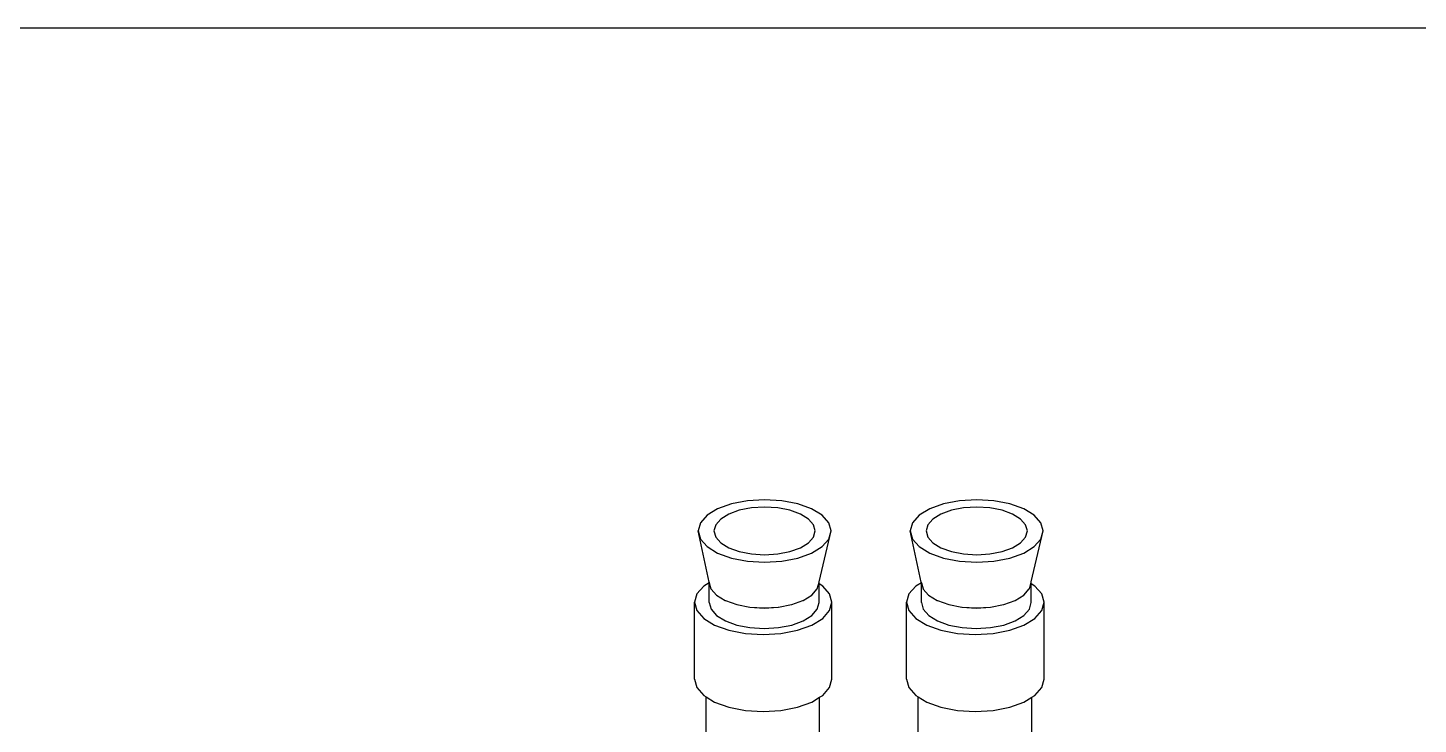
# Model space of a CAD drawing. Extents: x 2733443 to 3206532, y -1516114 to -1264405.
# Drawn here: x 2991496.8 to 2991816.3, y -1501123.6 to -1500963.6 of the extents above; entities that cross this region are included whole.
import ezdxf

# ---------------------------------------------------------------- set-up
doc = ezdxf.new("R2010")
doc.units = 0
doc.header["$MEASUREMENT"] = 0
doc.linetypes.add('1', pattern=[0, 0, 0])
doc.layers.get('0').update_dxf_attribs({"color": 250, "linetype": '1'})
doc.layers.add('furniture', color=33, linetype='Continuous')

# ---------------------------------------------------------------- blocks, each defined once
blk = doc.blocks.new('EQUIPMENT')
at = {"layer": 'furniture'}
for p, q in [((-40415.93263128353, 1199.831205340568), (-39435.93263128353, 1199.831205340568)), ((-39934.69867917709, 1090.424990965985), (-39937.86409219541, 1089.281975983642)), ((-39931.01247764379, 1091.143520222045), (-39934.69867917709, 1090.424990965985)), ((-39927.05669613834, 1091.388597170357), (-39931.01247764379, 1091.143520222045)), ((-39927.05669613834, 1089.674769200385), (-39930.06988859177, 1089.488089523744)), ((-39923.1009146329, 1091.143520222045), (-39927.05669613834, 1091.388597170357)), ((-39924.04350368492, 1089.488089523744), (-39927.05669613834, 1089.674769200385)), ((-39919.4147130996, 1090.424990965985), (-39923.1009146329, 1091.143520222045)), ((-39916.24930008128, 1089.281975983642), (-39919.4147130996, 1090.424990965985)), ((-39885.9505373612, 1090.424990965985), (-39889.11595037905, 1089.281975983642)), ((-39882.2643358279, 1091.143520222045), (-39885.9505373612, 1090.424990965985)), ((-39878.30855432199, 1091.388597170357), (-39882.2643358279, 1091.143520222045)), ((-39878.30855432199, 1089.674769200385), (-39881.32174677541, 1089.488089523744)), ((-39874.35277281608, 1091.143520222045), (-39878.30855432199, 1091.388597170357)), ((-39875.29536186857, 1089.488089523744), (-39878.30855432199, 1089.674769200385)), ((-39870.66657128278, 1090.424990965985), (-39874.35277281608, 1091.143520222045)), ((-39867.50115826493, 1089.281975983642), (-39870.66657128278, 1090.424990965985)), ((-39940.29299903242, 1087.792369857896), (-39941.81987370085, 1086.057686783373)), ((-39937.86409219541, 1089.281975983642), (-39940.29299903242, 1087.792369857896)), ((-39937.13903459348, 1086.935455872677), (-39938.30208346806, 1085.614115464501)), ((-39935.28889101464, 1088.070116604678), (-39937.13903459348, 1086.935455872677)), ((-39932.87773695961, 1088.940772406291), (-39935.28889101464, 1088.070116604678)), ((-39930.06988859177, 1089.488089523744), (-39932.87773695961, 1088.940772406291)), ((-39921.23565531755, 1088.940772406291), (-39924.04350368492, 1089.488089523744)), ((-39918.82450126251, 1088.070116604678), (-39921.23565531755, 1088.940772406291)), ((-39916.97435768368, 1086.935455872677), (-39918.82450126251, 1088.070116604678)), ((-39915.81130880862, 1085.614115464501), (-39916.97435768368, 1086.935455872677)), ((-39913.82039324474, 1087.792369857896), (-39916.24930008128, 1089.281975983642)), ((-39912.29351857584, 1086.057686783373), (-39913.82039324474, 1087.792369857896)), ((-39891.54485721607, 1087.792369857896), (-39893.07173188496, 1086.057686783373)), ((-39889.11595037905, 1089.281975983642), (-39891.54485721607, 1087.792369857896)), ((-39888.39089277666, 1086.935455872677), (-39889.55394165125, 1085.614115464501)), ((-39886.54074919783, 1088.070116604678), (-39888.39089277666, 1086.935455872677)), ((-39884.12959514279, 1088.940772406291), (-39886.54074919783, 1088.070116604678)), ((-39881.32174677541, 1089.488089523744), (-39884.12959514279, 1088.940772406291)), ((-39872.4875135012, 1088.940772406291), (-39875.29536186857, 1089.488089523744)), ((-39870.07635944616, 1088.070116604678), (-39872.4875135012, 1088.940772406291)), ((-39868.22621586733, 1086.935455872677), (-39870.07635944616, 1088.070116604678)), ((-39867.06316699274, 1085.614115464501), (-39868.22621586733, 1086.935455872677)), ((-39865.07225142792, 1087.792369857896), (-39867.50115826493, 1089.281975983642)), ((-39863.54537675902, 1086.057686783373), (-39865.07225142792, 1087.792369857896)), ((-39941.81987370085, 1086.057686783373), (-39942.3406622163, 1084.196142545436)), ((-39942.3406622163, 1084.196142545436), (-39941.81987370085, 1082.334598307498)), ((-39939.8143868316, 1072.428514551371), (-39942.3406622163, 1084.196142545436)), ((-39938.30208346806, 1085.614115464501), (-39938.69877777994, 1084.196142545436)), ((-39938.69877777994, 1084.196142545436), (-39938.30208346806, 1082.778169625904)), ((-39915.41461449675, 1084.196142545436), (-39915.81130880862, 1085.614115464501)), ((-39915.81130880862, 1082.778169625904), (-39915.41461449675, 1084.196142545436)), ((-39914.53089315817, 1072.506197446492), (-39911.77273006085, 1084.196142545436)), ((-39911.77273006085, 1084.196142545436), (-39912.29351857584, 1086.057686783373)), ((-39912.29351857584, 1082.334598307498), (-39911.77273006085, 1084.196142545436)), ((-39893.07173188496, 1086.057686783373), (-39893.59252039995, 1084.196142545436)), ((-39893.59252039995, 1084.196142545436), (-39893.07173188496, 1082.334598307498)), ((-39891.06624501478, 1072.428514551371), (-39893.59252039995, 1084.196142545436)), ((-39889.55394165125, 1085.614115464501), (-39889.95063596405, 1084.196142545436)), ((-39889.95063596405, 1084.196142545436), (-39889.55394165125, 1082.778169625904)), ((-39866.66647267994, 1084.196142545436), (-39867.06316699274, 1085.614115464501)), ((-39867.06316699274, 1082.778169625904), (-39866.66647267994, 1084.196142545436)), ((-39865.78275134182, 1072.506197446492), (-39863.02458824404, 1084.196142545436)), ((-39863.02458824404, 1084.196142545436), (-39863.54537675902, 1086.057686783373)), ((-39863.54537675902, 1082.334598307498), (-39863.02458824404, 1084.196142545436)), ((-39941.81987370085, 1082.334598307498), (-39940.29299903242, 1080.599915232975)), ((-39940.29299903242, 1080.599915232975), (-39937.86409219541, 1079.110309106763)), ((-39938.30208346806, 1082.778169625904), (-39937.13903459348, 1081.456829217728)), ((-39937.13903459348, 1081.456829217728), (-39935.28889101464, 1080.322168486193)), ((-39935.28889101464, 1080.322168486193), (-39932.87773695961, 1079.45151268458)), ((-39921.23565531755, 1079.45151268458), (-39918.82450126251, 1080.322168486193)), ((-39918.82450126251, 1080.322168486193), (-39916.97435768368, 1081.456829217728)), ((-39916.97435768368, 1081.456829217728), (-39915.81130880862, 1082.778169625904)), ((-39916.24930008128, 1079.110309106763), (-39913.82039324474, 1080.599915232975)), ((-39913.82039324474, 1080.599915232975), (-39912.29351857584, 1082.334598307498)), ((-39893.07173188496, 1082.334598307498), (-39891.54485721607, 1080.599915232975)), ((-39891.54485721607, 1080.599915232975), (-39889.11595037905, 1079.110309106763)), ((-39889.55394165125, 1082.778169625904), (-39888.39089277666, 1081.456829217728)), ((-39888.39089277666, 1081.456829217728), (-39886.54074919783, 1080.322168486193)), ((-39886.54074919783, 1080.322168486193), (-39884.12959514279, 1079.45151268458)), ((-39872.4875135012, 1079.45151268458), (-39870.07635944616, 1080.322168486193)), ((-39870.07635944616, 1080.322168486193), (-39868.22621586733, 1081.456829217728)), ((-39868.22621586733, 1081.456829217728), (-39867.06316699274, 1082.778169625904)), ((-39867.50115826493, 1079.110309106763), (-39865.07225142792, 1080.599915232975)), ((-39865.07225142792, 1080.599915232975), (-39863.54537675902, 1082.334598307498)), ((-39937.86409219541, 1079.110309106763), (-39934.69867917709, 1077.967294124886)), ((-39934.69867917709, 1077.967294124886), (-39931.01247764379, 1077.248764868826)), ((-39932.87773695961, 1079.45151268458), (-39930.06988859177, 1078.904195566662)), ((-39931.01247764379, 1077.248764868826), (-39927.05669613834, 1077.003687920514)), ((-39930.06988859177, 1078.904195566662), (-39927.05669613834, 1078.717515890487)), ((-39927.05669613834, 1078.717515890487), (-39924.04350368492, 1078.904195566662)), ((-39927.05669613834, 1077.003687920514), (-39923.1009146329, 1077.248764868826)), ((-39924.04350368492, 1078.904195566662), (-39921.23565531755, 1079.45151268458)), ((-39923.1009146329, 1077.248764868826), (-39919.4147130996, 1077.967294124886)), ((-39919.4147130996, 1077.967294124886), (-39916.24930008128, 1079.110309106763)), ((-39889.11595037905, 1079.110309106763), (-39885.9505373612, 1077.967294124886)), ((-39885.9505373612, 1077.967294124886), (-39882.2643358279, 1077.248764868826)), ((-39884.12959514279, 1079.45151268458), (-39881.32174677541, 1078.904195566662)), ((-39882.2643358279, 1077.248764868826), (-39878.30855432199, 1077.003687920514)), ((-39881.32174677541, 1078.904195566662), (-39878.30855432199, 1078.717515890487)), ((-39878.30855432199, 1078.717515890487), (-39875.29536186857, 1078.904195566662)), ((-39878.30855432199, 1077.003687920514), (-39874.35277281608, 1077.248764868826)), ((-39875.29536186857, 1078.904195566662), (-39872.4875135012, 1079.45151268458)), ((-39874.35277281608, 1077.248764868826), (-39870.66657128278, 1077.967294124886)), ((-39870.66657128278, 1077.967294124886), (-39867.50115826493, 1079.110309106763)), ((-39941.05416497635, 1071.527674041688), (-39942.63151484076, 1069.735646072309)), ((-39939.77872976568, 1072.301059350371), (-39941.05416497635, 1071.527674041688)), ((-39939.8143868316, 1072.428514551371), (-39939.77872976568, 1072.301059350371)), ((-39939.77872976568, 1067.728454111144), (-39939.77872976568, 1072.301059350371)), ((-39939.77872976568, 1072.301059350371), (-39939.38398309983, 1070.890048238914)), ((-39939.38398309983, 1070.890048238914), (-39939.34832603484, 1070.855111729354)), ((-39939.34832603484, 1070.829866097774), (-39939.34832603484, 1070.855111729354)), ((-39939.34832603484, 1070.829866097774), (-39938.12210320868, 1069.456425863318)), ((-39916.20825954154, 1069.480787494686), (-39914.97683564853, 1070.912188268267)), ((-39914.97683564853, 1070.912188268267), (-39914.94637964992, 1070.914409870282)), ((-39914.94637964992, 1070.914409870282), (-39914.51597591862, 1072.452876182273)), ((-39914.54625706328, 1072.451279590372), (-39914.53089315817, 1072.506197446492)), ((-39914.51597591862, 1072.452876182273), (-39914.53089315817, 1072.506197446492)), ((-39914.51597591862, 1072.024153351784), (-39914.51597591862, 1072.452876182273)), ((-39913.7064317246, 1071.527674041688), (-39914.51597591862, 1072.024153351784)), ((-39914.51597591862, 1067.728454111144), (-39914.51597591862, 1072.024153351784)), ((-39912.12908186018, 1069.735646072309), (-39913.7064317246, 1071.527674041688)), ((-39892.30602316, 1071.527674041688), (-39893.88337302441, 1069.735646072309)), ((-39891.03058794979, 1072.301059350371), (-39892.30602316, 1071.527674041688)), ((-39891.06624501478, 1072.428514551371), (-39891.03058794979, 1072.301059350371)), ((-39891.03058794979, 1067.728454111144), (-39891.03058794979, 1072.301059350371)), ((-39891.03058794979, 1072.301059350371), (-39890.63584128348, 1070.890048238914)), ((-39890.63584128348, 1070.890048238914), (-39890.60018421803, 1070.855111729354)), ((-39890.60018421803, 1070.829866097774), (-39890.60018421803, 1070.855111729354)), ((-39890.60018421803, 1070.829866097774), (-39889.37396139186, 1069.456425863318)), ((-39867.46011772472, 1069.480787494686), (-39866.22869383218, 1070.912188268267)), ((-39866.22869383218, 1070.912188268267), (-39866.19823783357, 1070.914409870282)), ((-39866.19823783357, 1070.914409870282), (-39865.7678341018, 1072.452876182273)), ((-39865.79811524693, 1072.451279590372), (-39865.78275134182, 1072.506197446492)), ((-39865.7678341018, 1072.452876182273), (-39865.78275134182, 1072.506197446492)), ((-39865.7678341018, 1072.024153351784), (-39865.7678341018, 1072.452876182273)), ((-39864.95828990825, 1071.527674041688), (-39865.7678341018, 1072.024153351784)), ((-39865.7678341018, 1067.728454111144), (-39865.7678341018, 1072.024153351784)), ((-39863.38094004337, 1069.735646072309), (-39864.95828990825, 1071.527674041688)), ((-39942.63151484076, 1069.735646072309), (-39943.16951950546, 1067.812563181855)), ((-39943.16951950546, 1067.812563181855), (-39942.63151484076, 1065.8894802914)), ((-39943.16951950546, 1050.115956495982), (-39943.16951950546, 1067.812563181855)), ((-39939.77872976568, 1067.728454111144), (-39939.34832603484, 1066.189987798687)), ((-39938.12210320868, 1069.456425863318), (-39936.11474218592, 1068.225346420426)), ((-39936.11474218592, 1068.225346420426), (-39936.07908512093, 1068.227058005519)), ((-39936.07908512093, 1068.227058005519), (-39933.46304130415, 1067.28241752414)), ((-39933.46304130415, 1067.28241752414), (-39930.45271507418, 1066.695632605813)), ((-39923.8781119287, 1066.6938305269), (-39920.86732144561, 1067.295480437111)), ((-39920.83166438062, 1067.305067570414), (-39918.2474047076, 1068.246403900906)), ((-39918.2474047076, 1068.246403900906), (-39918.21562056337, 1068.249708051328)), ((-39918.21562056337, 1068.249708051328), (-39916.23922818527, 1069.477983476594)), ((-39916.23922818527, 1069.477983476594), (-39916.20825954154, 1069.480787494686)), ((-39914.94637964992, 1066.189987798687), (-39914.51597591862, 1067.728454111144)), ((-39911.59107719548, 1067.812563181855), (-39912.12908186018, 1069.735646072309)), ((-39912.12908186018, 1065.8894802914), (-39911.59107719548, 1067.812563181855)), ((-39911.59107719548, 1050.115956495982), (-39911.59107719548, 1067.812563181855)), ((-39893.88337302441, 1069.735646072309), (-39894.42137768865, 1067.812563181855)), ((-39894.42137768865, 1067.812563181855), (-39893.88337302441, 1065.8894802914)), ((-39894.42137768865, 1050.115956495982), (-39894.42137768865, 1067.812563181855)), ((-39891.03058794979, 1067.728454111144), (-39890.60018421803, 1066.189987798687)), ((-39889.37396139186, 1069.456425863318), (-39887.36660037003, 1068.225346420426)), ((-39887.36660037003, 1068.225346420426), (-39887.33094330411, 1068.227058005519)), ((-39887.33094330411, 1068.227058005519), (-39884.71489948779, 1067.28241752414)), ((-39884.71489948779, 1067.28241752414), (-39881.70457325783, 1066.695632605813)), ((-39875.12997011188, 1066.6938305269), (-39872.11917962926, 1067.295480437111)), ((-39872.0835225638, 1067.305067570414), (-39869.49926289171, 1068.246403900906)), ((-39869.49926289171, 1068.246403900906), (-39869.46747874748, 1068.249708051328)), ((-39869.46747874748, 1068.249708051328), (-39867.49108636845, 1069.477983476594)), ((-39867.49108636845, 1069.477983476594), (-39867.46011772472, 1069.480787494686)), ((-39866.19823783357, 1066.189987798687), (-39865.7678341018, 1067.728454111144)), ((-39862.84293537959, 1067.812563181855), (-39863.38094004337, 1069.735646072309)), ((-39863.38094004337, 1065.8894802914), (-39862.84293537959, 1067.812563181855)), ((-39862.84293537959, 1050.115956495982), (-39862.84293537959, 1067.812563181855)), ((-39942.63151484076, 1065.8894802914), (-39941.05416497635, 1064.097452322021)), ((-39941.05416497635, 1064.097452322021), (-39938.54496369883, 1062.558603018057)), ((-39939.34832603484, 1066.189987798687), (-39938.08644614276, 1064.756365423091)), ((-39938.08644614276, 1064.756365423091), (-39936.07908512093, 1063.525285980199)), ((-39930.41659375606, 1066.711241738871), (-39927.18269108981, 1066.510888156481)), ((-39930.41659375606, 1066.684671006165), (-39927.1830099076, 1066.484337175731)), ((-39927.15136804711, 1066.486297518946), (-39923.91376899369, 1066.686880107969)), ((-39927.14735284215, 1066.507790065836), (-39923.89852812421, 1066.709976871498)), ((-39918.21562056337, 1063.525285980199), (-39916.20825954154, 1064.756365423091)), ((-39916.21563300211, 1062.558603018057), (-39913.7064317246, 1064.097452322021)), ((-39916.20825954154, 1064.756365423091), (-39914.94637964992, 1066.189987798687)), ((-39913.7064317246, 1064.097452322021), (-39912.12908186018, 1065.8894802914)), ((-39893.88337302441, 1065.8894802914), (-39892.30602316, 1064.097452322021)), ((-39892.30602316, 1064.097452322021), (-39889.79682188202, 1062.558603018057)), ((-39890.60018421803, 1066.189987798687), (-39889.3383043264, 1064.756365423091)), ((-39889.3383043264, 1064.756365423091), (-39887.33094330411, 1063.525285980199)), ((-39881.66845193971, 1066.711241738871), (-39878.43454927392, 1066.510888156481)), ((-39881.66845193971, 1066.684671006165), (-39878.43486809125, 1066.484337175731)), ((-39878.40322623029, 1066.486297518946), (-39875.1656271778, 1066.686880107969)), ((-39878.3992110258, 1066.507790065836), (-39875.15038630739, 1066.709976871498)), ((-39869.46747874748, 1063.525285980199), (-39867.46011772472, 1064.756365423091)), ((-39867.46749118576, 1062.558603018057), (-39864.95828990825, 1064.097452322021)), ((-39867.46011772472, 1064.756365423091), (-39866.19823783357, 1066.189987798687)), ((-39864.95828990825, 1064.097452322021), (-39863.38094004337, 1065.8894802914)), ((-39938.54496369883, 1062.558603018057), (-39935.27490892773, 1061.377802416682)), ((-39936.07908512093, 1063.525285980199), (-39933.46304130415, 1062.58064549882)), ((-39935.27490892773, 1061.377802416682), (-39931.46684949286, 1060.635520127602)), ((-39933.46304130415, 1062.58064549882), (-39930.41659375606, 1061.986819667742)), ((-39930.41659375606, 1061.986819667742), (-39927.14735284215, 1061.784276735038)), ((-39927.14735284215, 1061.784276735038), (-39923.8781119287, 1061.986819667742)), ((-39923.8781119287, 1061.986819667742), (-39920.83166438062, 1062.58064549882)), ((-39923.29374720808, 1060.635520127602), (-39919.48568777274, 1061.377802416682)), ((-39920.83166438062, 1062.58064549882), (-39918.21562056337, 1063.525285980199)), ((-39919.48568777274, 1061.377802416682), (-39916.21563300211, 1062.558603018057)), ((-39889.79682188202, 1062.558603018057), (-39886.52676711138, 1061.377802416682)), ((-39887.33094330411, 1063.525285980199), (-39884.71489948779, 1062.58064549882)), ((-39886.52676711138, 1061.377802416682), (-39882.71870767605, 1060.635520127602)), ((-39884.71489948779, 1062.58064549882), (-39881.66845193971, 1061.986819667742)), ((-39881.66845193971, 1061.986819667742), (-39878.3992110258, 1061.784276735038)), ((-39878.3992110258, 1061.784276735038), (-39875.12997011188, 1061.986819667742)), ((-39875.12997011188, 1061.986819667742), (-39872.0835225638, 1062.58064549882)), ((-39874.54560539173, 1060.635520127602), (-39870.73754595686, 1061.377802416682)), ((-39872.0835225638, 1062.58064549882), (-39869.46747874748, 1063.525285980199)), ((-39870.73754595686, 1061.377802416682), (-39867.46749118576, 1062.558603018057)), ((-39931.46684949286, 1060.635520127602), (-39927.38029835047, 1060.382341461722)), ((-39927.38029835047, 1060.382341461722), (-39923.29374720808, 1060.635520127602)), ((-39882.71870767605, 1060.635520127602), (-39878.63215653412, 1060.382341461722)), ((-39878.63215653412, 1060.382341461722), (-39874.54560539173, 1060.635520127602)), ((-39943.16951950546, 1050.115956495982), (-39942.63151484076, 1048.192873605527)), ((-39942.63151484076, 1048.192873605527), (-39941.05416497635, 1046.400845636148)), ((-39913.7064317246, 1046.400845636148), (-39912.12908186018, 1048.192873605527)), ((-39912.12908186018, 1048.192873605527), (-39911.59107719548, 1050.115956495982)), ((-39894.42137768865, 1050.115956495982), (-39893.88337302441, 1048.192873605527)), ((-39893.88337302441, 1048.192873605527), (-39892.30602316, 1046.400845636148)), ((-39864.95828990825, 1046.400845636148), (-39863.38094004337, 1048.192873605527)), ((-39863.38094004337, 1048.192873605527), (-39862.84293537959, 1050.115956495982)), ((-39941.05416497635, 1046.400845636148), (-39940.50914241094, 1046.066592819057)), ((-39940.50914241094, 1036.505814353004), (-39940.50914241094, 1046.066592819057)), ((-39940.50914241094, 1046.066592819057), (-39938.54496369883, 1044.861996332183)), ((-39916.21563300211, 1044.861996332183), (-39914.41125620436, 1045.968589096796)), ((-39914.41125620436, 1045.968589096796), (-39913.7064317246, 1046.400845636148)), ((-39914.41125620436, 1036.895325601567), (-39914.41125620436, 1045.968589096796)), ((-39892.30602316, 1046.400845636148), (-39891.76100059412, 1046.066592819057)), ((-39891.76100059412, 1036.007001555525), (-39891.76100059412, 1046.066592819057)), ((-39891.76100059412, 1046.066592819057), (-39889.79682188202, 1044.861996332183)), ((-39867.46749118576, 1044.861996332183), (-39865.66311438847, 1045.968589096796)), ((-39865.66311438847, 1045.968589096796), (-39864.95828990825, 1046.400845636148)), ((-39865.66311438847, 1036.359342507552), (-39865.66311438847, 1045.968589096796)), ((-39938.54496369883, 1044.861996332183), (-39935.27490892773, 1043.681195731275)), ((-39935.27490892773, 1043.681195731275), (-39931.46684949286, 1042.938913441729)), ((-39931.46684949286, 1042.938913441729), (-39927.38029835047, 1042.685734776314)), ((-39927.38029835047, 1042.685734776314), (-39923.29374720808, 1042.938913441729)), ((-39923.29374720808, 1042.938913441729), (-39919.48568777274, 1043.681195731275)), ((-39919.48568777274, 1043.681195731275), (-39916.21563300211, 1044.861996332183)), ((-39889.79682188202, 1044.861996332183), (-39886.52676711138, 1043.681195731275)), ((-39886.52676711138, 1043.681195731275), (-39882.71870767605, 1042.938913441729)), ((-39882.71870767605, 1042.938913441729), (-39878.63215653412, 1042.685734776314)), ((-39878.63215653412, 1042.685734776314), (-39874.54560539173, 1042.938913441729)), ((-39874.54560539173, 1042.938913441729), (-39870.73754595686, 1043.681195731275)), ((-39870.73754595686, 1043.681195731275), (-39867.46749118576, 1044.861996332183))]:
    blk.add_line(p, q, dxfattribs=at)

msp = doc.modelspace()

# ---------------------------------------------------------------- block references
at = {"color": 240, "true_color": 0xed1f24}
msp.add_blockref('EQUIPMENT', (3031593.180935166, -1502163.435907622), dxfattribs=at)

doc.saveas('drawing.dxf')
